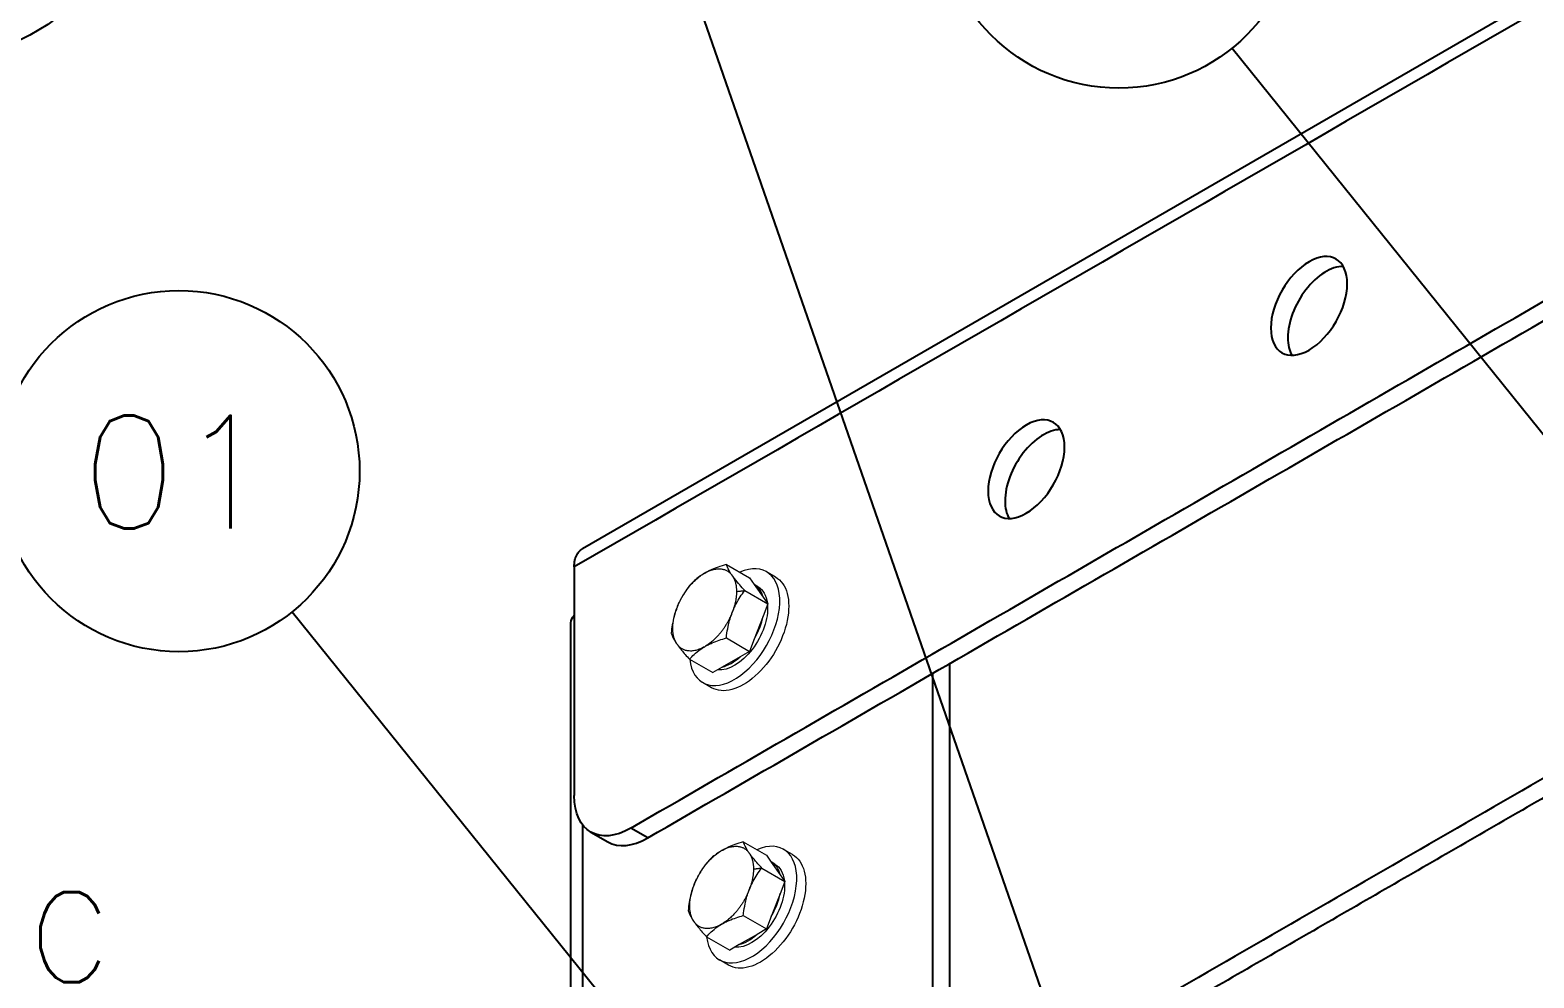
# Model space of a CAD drawing. Header units: millimetres. Extents: x 0 to 8410, y 0 to 5940.
# Drawn here: x 792.5 to 1125.6, y 5061.7 to 5271.7 of the extents above; entities that cross this region are included whole.
import ezdxf
from ezdxf.enums import TextEntityAlignment as Align

# ---------------------------------------------------------------- set-up
doc = ezdxf.new("R2010")
doc.units = ezdxf.units.MM
doc.header["$LTSCALE"] = 5
for name, color, linetype in [('DP_TUBOS', 7, 'Continuous'), ('EL4', 4, 'Continuous'), ('ER80', 3, 'Continuous'), ('GSB', 7, 'Continuous')]:
    doc.layers.add(name, color=color, linetype=linetype)
doc.styles.add('R100', font='simplex.shx', dxfattribs={"height": 2.5})
doc.styles.add('R80', font='simplex.shx', dxfattribs={"height": 2})

# ---------------------------------------------------------------- blocks, each defined once
blk = doc.blocks.new('ITEM')
at = {"layer": 'GSB'}
blk.add_circle((0, 0), 4, dxfattribs=at)

msp = doc.modelspace()

# ---------------------------------------------------------------- linework, layer by layer
at = {"color": 0, "linetype": 'Continuous', "lineweight": 0, "extrusion": (0.707107, 0.408248, 0.57735)}
for p, q in [((946.74, 5153.36), (951.88, 5150.39)), ((951.88, 5150.39), (952.93, 5148.89)), ((957.63, 5150.55), (955.64, 5151.7)), ((950.82, 5147.56), (955.95, 5144.59)), ((952.93, 5148.89), (954.9, 5146.09)), ((953.75, 5148.42), (952.98, 5148.86)), ((954.9, 5146.09), (955.95, 5144.59)), ((955.95, 5144.59), (954.9, 5141.88)), ((954.9, 5141.88), (952.93, 5136.8)), ((946.74, 5137.05), (951.88, 5134.09)), ((952.93, 5136.8), (951.88, 5134.09)), ((949.77, 5132.87), (945.83, 5130.6)), ((951.88, 5134.09), (949.77, 5132.87)), ((938.59, 5132.35), (943.73, 5129.38)), ((945.83, 5130.6), (943.73, 5129.38)), ((943.48, 5126.04), (941.49, 5127.19)), ((950.5, 5091.89), (955.63, 5088.92)), ((961.38, 5089.08), (959.4, 5090.23)), ((954.57, 5086.09), (959.71, 5083.12)), ((955.63, 5088.92), (956.68, 5087.42)), ((956.68, 5087.42), (958.66, 5084.62)), ((957.5, 5086.95), (956.74, 5087.39)), ((958.66, 5084.62), (959.71, 5083.12)), ((959.71, 5083.12), (958.66, 5080.41)), ((958.66, 5080.41), (956.68, 5075.33)), ((950.5, 5075.58), (955.63, 5072.62)), ((955.63, 5072.62), (953.53, 5071.4)), ((956.68, 5075.33), (955.63, 5072.62)), ((942.35, 5070.88), (947.48, 5067.91)), ((949.59, 5069.13), (947.48, 5067.91)), ((953.53, 5071.4), (949.59, 5069.13)), ((947.23, 5064.57), (945.24, 5065.72))]:
    msp.add_line(p, q, dxfattribs=at)
at = {"color": 0, "linetype": 'Continuous', "lineweight": 0}
for centre, major_axis, start_param, end_param in [((948.56, 5139.45), (-7.08, -12.26), -0.665164, 3.806759), ((947.8, 5139.89), (5.18, 8.98), -0.534229, 0.01063), ((947.8, 5139.89), (5.18, 8.98), -1.581426, -1.036568), ((947.8, 5139.89), (5.18, 8.98), -2.628619, -2.08377), ((952.32, 5077.98), (-7.08, -12.26), -0.665164, 3.806759), ((951.56, 5078.42), (5.18, 8.98), -0.534229, 0.01063), ((951.56, 5078.42), (5.18, 8.98), -1.581426, -1.036568), ((951.56, 5078.42), (5.18, 8.98), -2.628619, -2.08377)]:
    msp.add_ellipse(centre, major_axis=major_axis, ratio=0.57735, start_param=start_param, end_param=end_param, dxfattribs=at)
at = {"color": 0, "linetype": 'Continuous', "lineweight": 0, "extrusion": (-1.96015e-16, -4.70777e-17, -1)}
msp.add_ellipse((950.55, 5138.3), major_axis=(7.08, 12.26), ratio=0.57735, start_param=0, end_param=3.141593, dxfattribs=at)
at = {"color": 0, "linetype": 'Continuous', "lineweight": 0, "extrusion": (2.77556e-17, -4.80741e-17, -1)}
msp.add_ellipse((948.56, 5139.45), major_axis=(5.18, 8.98), ratio=0.57735, start_param=0, end_param=0.65139, dxfattribs=at)
at = {"color": 0, "linetype": 'Continuous', "lineweight": 0, "extrusion": (-1.20185e-16, -2.67592e-17, -1)}
msp.add_ellipse((948.56, 5139.45), major_axis=(-5.18, -8.98), ratio=0.57735, start_param=-2.440065, end_param=-0.248212, dxfattribs=at)
at = {"color": 0, "linetype": 'Continuous', "lineweight": 0, "extrusion": (-4.0637e-17, 5.55112e-17, -1)}
for centre, major_axis, end_param in [((954.31, 5076.83), (7.08, 12.26), 3.141593), ((952.32, 5077.98), (5.18, 8.98), 0.65139)]:
    msp.add_ellipse(centre, major_axis=major_axis, ratio=0.57735, start_param=0, end_param=end_param, dxfattribs=at)
at = {"color": 0, "linetype": 'Continuous', "lineweight": 0, "extrusion": (-1.68259e-16, 9.9638e-19, -1)}
msp.add_ellipse((952.32, 5077.98), major_axis=(-5.18, -8.98), ratio=0.57735, start_param=-2.440065, end_param=-0.248212, dxfattribs=at)
at = {"color": 0, "linetype": 'Continuous', "lineweight": 0}
for points, knots in [([(946.74, 5153.36), (946.57, 5153.31), (946.4, 5153.26), (945.63, 5153.02), (945.03, 5152.82), (943.71, 5152.32), (943.01, 5152.01), (942.28, 5151.62), (942.21, 5151.58), (942.1, 5151.51), (942.06, 5151.49), (941.99, 5151.45), (941.96, 5151.44), (941.94, 5151.42), (941.94, 5151.42), (941.94, 5151.42)], [0, 0, 0, 0, 0.323963, 0.323963, 1.480543, 1.480543, 2.998506, 2.998506, 3.166623, 3.166623, 3.258749, 3.258749, 3.323526, 3.323526, 3.323893, 3.323893, 3.323893, 3.323893]), ([(948.05, 5150.88), (948.05, 5150.88), (948.05, 5150.88), (948.03, 5150.9), (948.02, 5150.92), (947.99, 5150.96), (947.98, 5150.98), (947.92, 5151.06), (947.88, 5151.12), (947.79, 5151.25), (947.74, 5151.33), (947.56, 5151.62), (947.44, 5151.81), (947.06, 5152.51), (946.87, 5152.95), (946.74, 5153.36)], [3.324496, 3.324496, 3.324496, 3.324496, 3.329668, 3.329668, 3.38706, 3.38706, 3.47256, 3.47256, 3.661192, 3.661192, 3.940861, 3.940861, 4.679115, 4.679115, 6.642316, 6.642316, 6.642316, 6.642316]), ([(941.94, 5151.42), (941.91, 5151.41), (941.88, 5151.39), (941.82, 5151.35), (941.78, 5151.33), (941.67, 5151.26), (941.59, 5151.22), (941.41, 5151.1), (941.31, 5151.04), (940.95, 5150.8), (940.71, 5150.62), (939.75, 5149.88), (939.13, 5149.27), (938.59, 5148.65)], [3.323893, 3.323893, 3.323893, 3.323893, 3.38818, 3.38818, 3.479685, 3.479685, 3.665343, 3.665343, 3.930406, 3.930406, 4.586158, 4.586158, 6.642972, 6.642972, 6.642972, 6.642972]), ([(950.82, 5147.56), (950.71, 5147.67), (950.61, 5147.78), (950.14, 5148.3), (949.78, 5148.7), (949, 5149.63), (948.59, 5150.13), (948.2, 5150.66), (948.17, 5150.71), (948.11, 5150.79), (948.1, 5150.81), (948.07, 5150.85), (948.06, 5150.86), (948.05, 5150.88)], [0, 0, 0, 0, 0.312472, 0.312472, 1.463161, 1.463161, 3.029325, 3.029325, 3.19793, 3.19793, 3.274607, 3.274607, 3.324496, 3.324496, 3.324496, 3.324496]), ([(938.59, 5148.65), (938.49, 5148.51), (938.38, 5148.38), (937.91, 5147.73), (937.56, 5147.2), (936.77, 5145.9), (936.37, 5145.12), (935.98, 5144.2), (935.94, 5144.11), (935.89, 5143.98), (935.87, 5143.94), (935.84, 5143.87), (935.83, 5143.84), (935.82, 5143.82)], [0, 0, 0, 0, 0.312543, 0.312543, 1.464039, 1.464039, 3.029126, 3.029126, 3.200716, 3.200716, 3.275956, 3.275956, 3.324483, 3.324483, 3.324483, 3.324483]), ([(948.05, 5142.73), (948.05, 5142.73), (948.05, 5142.73), (948.07, 5142.77), (948.08, 5142.8), (948.11, 5142.88), (948.13, 5142.93), (948.17, 5143.03), (948.19, 5143.09), (948.29, 5143.31), (948.36, 5143.47), (948.58, 5143.97), (948.75, 5144.3), (949.48, 5145.68), (950.12, 5146.65), (950.82, 5147.56)], [3.324483, 3.324483, 3.324483, 3.324483, 3.331311, 3.331311, 3.389264, 3.389264, 3.477353, 3.477353, 3.586561, 3.586561, 3.893067, 3.893067, 4.540676, 4.540676, 6.643965, 6.643965, 6.643965, 6.643965]), ([(935.82, 5143.82), (935.82, 5143.81), (935.82, 5143.81), (935.81, 5143.78), (935.79, 5143.74), (935.76, 5143.67), (935.75, 5143.62), (935.71, 5143.51), (935.69, 5143.45), (935.6, 5143.22), (935.55, 5143.06), (935.37, 5142.53), (935.27, 5142.16), (934.86, 5140.6), (934.65, 5139.38), (934.51, 5138.15)], [3.324483, 3.324483, 3.324483, 3.324483, 3.331311, 3.331311, 3.389264, 3.389264, 3.477353, 3.477353, 3.586561, 3.586561, 3.893067, 3.893067, 4.540676, 4.540676, 6.643965, 6.643965, 6.643965, 6.643965]), ([(946.74, 5137.05), (946.76, 5137.24), (946.78, 5137.42), (946.89, 5138.28), (947, 5138.95), (947.33, 5140.51), (947.57, 5141.39), (947.9, 5142.34), (947.94, 5142.43), (947.99, 5142.57), (948, 5142.61), (948.03, 5142.67), (948.04, 5142.7), (948.05, 5142.73)], [0, 0, 0, 0, 0.312543, 0.312543, 1.464039, 1.464039, 3.029126, 3.029126, 3.200716, 3.200716, 3.275956, 3.275956, 3.324483, 3.324483, 3.324483, 3.324483]), ([(934.51, 5138.15), (934.53, 5138.08), (934.56, 5138.02), (934.67, 5137.71), (934.78, 5137.45), (935.1, 5136.79), (935.34, 5136.38), (935.68, 5135.88), (935.71, 5135.83), (935.76, 5135.76), (935.78, 5135.73), (935.8, 5135.7), (935.81, 5135.68), (935.82, 5135.67)], [0, 0, 0, 0, 0.312471, 0.312471, 1.46316, 1.46316, 3.029324, 3.029324, 3.19793, 3.19793, 3.274606, 3.274606, 3.324496, 3.324496, 3.324496, 3.324496]), ([(941.94, 5135.12), (941.96, 5135.14), (941.99, 5135.15), (942.06, 5135.19), (942.09, 5135.21), (942.21, 5135.28), (942.29, 5135.32), (942.49, 5135.43), (942.61, 5135.49), (943.02, 5135.69), (943.32, 5135.83), (944.61, 5136.39), (945.66, 5136.74), (946.74, 5137.05)], [3.323893, 3.323893, 3.323893, 3.323893, 3.38818, 3.38818, 3.479685, 3.479685, 3.665343, 3.665343, 3.930406, 3.930406, 4.586158, 4.586158, 6.642972, 6.642972, 6.642972, 6.642972]), ([(935.82, 5135.67), (935.82, 5135.67), (935.83, 5135.66), (935.84, 5135.65), (935.85, 5135.63), (935.88, 5135.59), (935.9, 5135.56), (935.96, 5135.48), (936, 5135.42), (936.11, 5135.28), (936.17, 5135.19), (936.41, 5134.87), (936.6, 5134.63), (937.33, 5133.74), (937.94, 5133.05), (938.59, 5132.35)], [3.324496, 3.324496, 3.324496, 3.324496, 3.329667, 3.329667, 3.38706, 3.38706, 3.472559, 3.472559, 3.661191, 3.661191, 3.94086, 3.94086, 4.679114, 4.679114, 6.642316, 6.642316, 6.642316, 6.642316]), ([(938.59, 5132.35), (938.68, 5132.45), (938.76, 5132.55), (939.17, 5132.99), (939.51, 5133.33), (940.38, 5134.09), (940.93, 5134.5), (941.6, 5134.92), (941.67, 5134.97), (941.78, 5135.03), (941.82, 5135.05), (941.88, 5135.09), (941.91, 5135.11), (941.94, 5135.12), (941.94, 5135.12), (941.94, 5135.12)], [0, 0, 0, 0, 0.323963, 0.323963, 1.480543, 1.480543, 2.998506, 2.998506, 3.166623, 3.166623, 3.258749, 3.258749, 3.323526, 3.323526, 3.323893, 3.323893, 3.323893, 3.323893]), ([(945.69, 5089.95), (945.67, 5089.94), (945.64, 5089.92), (945.57, 5089.88), (945.54, 5089.86), (945.42, 5089.79), (945.35, 5089.75), (945.17, 5089.63), (945.06, 5089.57), (944.71, 5089.33), (944.46, 5089.15), (943.5, 5088.41), (942.89, 5087.8), (942.35, 5087.18)], [3.323893, 3.323893, 3.323893, 3.323893, 3.38818, 3.38818, 3.479685, 3.479685, 3.665343, 3.665343, 3.930406, 3.930406, 4.586158, 4.586158, 6.642972, 6.642972, 6.642972, 6.642972]), ([(950.5, 5091.89), (950.33, 5091.84), (950.16, 5091.79), (949.38, 5091.55), (948.79, 5091.35), (947.47, 5090.85), (946.77, 5090.54), (946.04, 5090.15), (945.96, 5090.11), (945.85, 5090.04), (945.81, 5090.02), (945.75, 5089.98), (945.72, 5089.97), (945.69, 5089.95), (945.69, 5089.95), (945.69, 5089.95)], [0, 0, 0, 0, 0.323963, 0.323963, 1.480543, 1.480543, 2.998506, 2.998506, 3.166623, 3.166623, 3.258749, 3.258749, 3.323526, 3.323526, 3.323893, 3.323893, 3.323893, 3.323893]), ([(951.81, 5089.41), (951.81, 5089.41), (951.8, 5089.41), (951.79, 5089.43), (951.78, 5089.45), (951.75, 5089.49), (951.73, 5089.51), (951.68, 5089.59), (951.64, 5089.65), (951.55, 5089.78), (951.5, 5089.86), (951.32, 5090.15), (951.2, 5090.34), (950.81, 5091.04), (950.63, 5091.48), (950.5, 5091.89)], [3.324496, 3.324496, 3.324496, 3.324496, 3.329668, 3.329668, 3.38706, 3.38706, 3.47256, 3.47256, 3.661192, 3.661192, 3.940861, 3.940861, 4.679115, 4.679115, 6.642316, 6.642316, 6.642316, 6.642316]), ([(954.57, 5086.09), (954.47, 5086.2), (954.37, 5086.31), (953.89, 5086.83), (953.54, 5087.23), (952.75, 5088.16), (952.35, 5088.66), (951.96, 5089.19), (951.92, 5089.24), (951.87, 5089.32), (951.85, 5089.34), (951.83, 5089.38), (951.82, 5089.39), (951.81, 5089.41)], [0, 0, 0, 0, 0.312472, 0.312472, 1.463161, 1.463161, 3.029325, 3.029325, 3.19793, 3.19793, 3.274607, 3.274607, 3.324496, 3.324496, 3.324496, 3.324496]), ([(942.35, 5087.18), (942.24, 5087.04), (942.14, 5086.91), (941.67, 5086.26), (941.31, 5085.73), (940.53, 5084.43), (940.12, 5083.65), (939.73, 5082.73), (939.7, 5082.64), (939.64, 5082.51), (939.63, 5082.47), (939.6, 5082.4), (939.59, 5082.37), (939.58, 5082.35)], [0, 0, 0, 0, 0.312543, 0.312543, 1.464039, 1.464039, 3.029126, 3.029126, 3.200716, 3.200716, 3.275956, 3.275956, 3.324483, 3.324483, 3.324483, 3.324483]), ([(951.81, 5081.26), (951.81, 5081.26), (951.81, 5081.26), (951.82, 5081.3), (951.83, 5081.33), (951.87, 5081.41), (951.88, 5081.46), (951.93, 5081.56), (951.95, 5081.62), (952.04, 5081.84), (952.11, 5082), (952.34, 5082.5), (952.5, 5082.83), (953.23, 5084.21), (953.88, 5085.18), (954.57, 5086.09)], [3.324483, 3.324483, 3.324483, 3.324483, 3.331311, 3.331311, 3.389264, 3.389264, 3.477353, 3.477353, 3.586561, 3.586561, 3.893067, 3.893067, 4.540676, 4.540676, 6.643965, 6.643965, 6.643965, 6.643965]), ([(939.58, 5082.35), (939.58, 5082.34), (939.58, 5082.34), (939.56, 5082.31), (939.55, 5082.27), (939.52, 5082.2), (939.5, 5082.15), (939.46, 5082.04), (939.44, 5081.98), (939.36, 5081.75), (939.3, 5081.59), (939.13, 5081.06), (939.02, 5080.69), (938.61, 5079.13), (938.41, 5077.91), (938.27, 5076.68)], [3.324483, 3.324483, 3.324483, 3.324483, 3.331311, 3.331311, 3.389264, 3.389264, 3.477353, 3.477353, 3.586561, 3.586561, 3.893067, 3.893067, 4.540676, 4.540676, 6.643965, 6.643965, 6.643965, 6.643965]), ([(950.5, 5075.58), (950.52, 5075.77), (950.54, 5075.95), (950.65, 5076.81), (950.76, 5077.48), (951.09, 5079.04), (951.32, 5079.92), (951.66, 5080.87), (951.69, 5080.96), (951.74, 5081.1), (951.76, 5081.14), (951.79, 5081.2), (951.8, 5081.23), (951.81, 5081.26)], [0, 0, 0, 0, 0.312543, 0.312543, 1.464039, 1.464039, 3.029126, 3.029126, 3.200716, 3.200716, 3.275956, 3.275956, 3.324483, 3.324483, 3.324483, 3.324483]), ([(938.27, 5076.68), (938.29, 5076.61), (938.31, 5076.55), (938.42, 5076.24), (938.53, 5075.98), (938.86, 5075.32), (939.1, 5074.91), (939.43, 5074.41), (939.47, 5074.36), (939.52, 5074.29), (939.53, 5074.26), (939.56, 5074.23), (939.57, 5074.21), (939.58, 5074.2)], [0, 0, 0, 0, 0.312471, 0.312471, 1.46316, 1.46316, 3.029324, 3.029324, 3.19793, 3.19793, 3.274606, 3.274606, 3.324496, 3.324496, 3.324496, 3.324496]), ([(939.58, 5074.2), (939.58, 5074.2), (939.58, 5074.19), (939.6, 5074.18), (939.61, 5074.16), (939.64, 5074.12), (939.66, 5074.09), (939.72, 5074.01), (939.76, 5073.95), (939.86, 5073.81), (939.93, 5073.72), (940.17, 5073.4), (940.36, 5073.16), (941.09, 5072.27), (941.7, 5071.58), (942.35, 5070.88)], [3.324496, 3.324496, 3.324496, 3.324496, 3.329667, 3.329667, 3.38706, 3.38706, 3.472559, 3.472559, 3.661191, 3.661191, 3.94086, 3.94086, 4.679114, 4.679114, 6.642316, 6.642316, 6.642316, 6.642316]), ([(942.35, 5070.88), (942.43, 5070.98), (942.52, 5071.07), (942.93, 5071.52), (943.27, 5071.86), (944.14, 5072.62), (944.68, 5073.03), (945.36, 5073.45), (945.43, 5073.5), (945.54, 5073.56), (945.57, 5073.58), (945.64, 5073.62), (945.67, 5073.64), (945.69, 5073.65), (945.69, 5073.65), (945.69, 5073.65)], [0, 0, 0, 0, 0.323963, 0.323963, 1.480543, 1.480543, 2.998506, 2.998506, 3.166623, 3.166623, 3.258749, 3.258749, 3.323526, 3.323526, 3.323893, 3.323893, 3.323893, 3.323893]), ([(945.69, 5073.65), (945.72, 5073.67), (945.75, 5073.68), (945.81, 5073.72), (945.85, 5073.74), (945.97, 5073.81), (946.05, 5073.85), (946.25, 5073.96), (946.36, 5074.02), (946.77, 5074.22), (947.08, 5074.36), (948.36, 5074.92), (949.41, 5075.27), (950.5, 5075.58)], [3.323893, 3.323893, 3.323893, 3.323893, 3.38818, 3.38818, 3.479685, 3.479685, 3.665343, 3.665343, 3.930406, 3.930406, 4.586158, 4.586158, 6.642972, 6.642972, 6.642972, 6.642972])]:
    msp.add_open_spline(points, degree=3, knots=knots, dxfattribs=at)
for points, weights in [([(941.94, 5151.42), (946.01, 5153.78), (948.05, 5150.88)], [1, 0.807007203691, 0.868347502413]), ([(935.82, 5143.82), (937.86, 5149.07), (941.94, 5151.42)], [0.868347502413, 0.807007203691, 1]), ([(948.05, 5150.88), (948.99, 5149.53), (948.99, 5147.35)], [0.868347502413, 0.900099577495, 1]), ([(948.99, 5147.35), (948.99, 5145.16), (948.05, 5142.73)], [1, 0.900099577495, 0.868347502413]), ([(934.88, 5139.2), (934.88, 5141.38), (935.82, 5143.82)], [1, 0.900099577495, 0.868347502413]), ([(948.05, 5142.73), (946.01, 5137.47), (941.94, 5135.12)], [0.868347502413, 0.807007203691, 1]), ([(935.82, 5135.67), (934.88, 5137.01), (934.88, 5139.2)], [0.868347502413, 0.900099577495, 1]), ([(941.94, 5135.12), (937.86, 5132.77), (935.82, 5135.67)], [1, 0.807007203691, 0.868347502413]), ([(939.58, 5082.35), (941.62, 5087.6), (945.69, 5089.95)], [0.868347502413, 0.807007203691, 1]), ([(945.69, 5089.95), (949.77, 5092.31), (951.81, 5089.41)], [1, 0.807007203691, 0.868347502413]), ([(951.81, 5089.41), (952.75, 5088.06), (952.75, 5085.88)], [0.868347502413, 0.900099577495, 1]), ([(952.75, 5085.88), (952.75, 5083.69), (951.81, 5081.26)], [1, 0.900099577495, 0.868347502413]), ([(938.63, 5077.73), (938.63, 5079.91), (939.58, 5082.35)], [1, 0.900099577495, 0.868347502413]), ([(951.81, 5081.26), (949.77, 5076), (945.69, 5073.65)], [0.868347502413, 0.807007203691, 1]), ([(939.58, 5074.2), (938.63, 5075.54), (938.63, 5077.73)], [0.868347502413, 0.900099577495, 1]), ([(945.69, 5073.65), (941.62, 5071.3), (939.58, 5074.2)], [1, 0.807007203691, 0.868347502413])]:
    msp.add_rational_spline(points, weights, degree=2, dxfattribs=at)
for points in [[(948.99, 5147.35), (950.82, 5147.56)], [(952.75, 5085.88), (954.57, 5086.09)]]:
    msp.add_open_spline(points, degree=1, dxfattribs=at)
at = {"layer": 'DP_TUBOS'}
for p, q in [((928.36, 5312.75), (1061.06, 4930.75)), ((1058.77, 5267.7), (1137.9, 5169.44)), ((850.6, 5142.86), (929.74, 5044.6))]:
    msp.add_line(p, q, dxfattribs=at)
msp.add_circle((769.64, 5312.75), 47.96, dxfattribs=at)
at = {"layer": 'EL4', "extrusion": (0.707107, 0.408248, 0.57735)}
for p, q in [((1490.88, 5489.39), (914.87, 5156.83)), ((912.27, 4839.07), (912.27, 5139.98)), ((916.71, 5094.05), (920.47, 5091.89)), ((929.32, 5092.76), (925.57, 5094.93))]:
    msp.add_line(p, q, dxfattribs=at)
at = {"layer": 'EL4', "extrusion": (-8.87111e-17, 8.32667e-17, -1)}
msp.add_ellipse((1075.79, 5210.61), major_axis=(-5.99, -10.37), ratio=0.57735, start_param=-5.497787, end_param=0.785398, dxfattribs=at)
at = {"layer": 'EL4'}
for centre, major_axis, start_param, end_param in [((1079.55, 5208.44), (5.99, 10.37), 0.319196, 2.356194), ((1079.55, 5208.44), (-5.99, -10.37), -0.785398, -0.319196), ((1016.93, 5172.28), (5.99, 10.37), 0.319196, 2.356194), ((1016.93, 5172.28), (-5.99, -10.37), -0.785398, -0.319196), ((929.32, 5107.22), (-8.85, -15.34), 0, 0.785398)]:
    msp.add_ellipse(centre, major_axis=major_axis, ratio=0.57735, start_param=start_param, end_param=end_param, dxfattribs=at)
at = {"layer": 'EL4', "extrusion": (-6.09555e-17, 1.31341e-16, -1)}
msp.add_ellipse((1013.17, 5174.45), major_axis=(-5.99, -10.37), ratio=0.57735, start_param=-5.497787, end_param=0.785398, dxfattribs=at)
at = {"layer": 'EL4', "extrusion": (-3.36518e-16, 9.81409e-17, -1)}
msp.add_ellipse((925.57, 5109.39), major_axis=(-8.85, -15.34), ratio=0.57735, start_param=-0.785398, end_param=0.785398, dxfattribs=at)
at = {"layer": 'EL4'}
for points, degree in [([(1489.05, 5485.34), (1297.05, 5374.48), (1105.04, 5263.63), (913.04, 5152.78)], 3), ([(925.57, 5094.93), (1476.52, 5413.03)], 1), ([(929.32, 5092.76), (1480.28, 5410.86)], 1), ([(913.04, 5152.78), (913.04, 5102.16)], 1), ([(1216.66, 5153), (947.34, 4997.5)], 1), ([(1212.91, 5155.17), (951.03, 5003.97)], 1), ([(992.49, 5058.42), (992.49, 5129.23)], 1), ([(996.25, 5056.25), (996.25, 5131.4)], 1), ([(914.86, 5095.71), (914.86, 5012.39), (914.86, 4929.07), (914.86, 4845.75)], 3)]:
    msp.add_open_spline(points, degree=degree, dxfattribs=at)
for points, knots in [([(913.04, 5152.78), (913.04, 5153.32), (913.2, 5154.85), (913.93, 5156.18), (914.71, 5156.74), (914.87, 5156.83)], [-1, -1, -1, -1, -0.8571429, -0.5714286, -0.5005361, -0.5005361, -0.5005361, -0.5005361]), ([(912.27, 5139.98), (912.27, 5140.55), (912.48, 5141.27), (912.94, 5141.94), (913.04, 5142.08)], [-0.5005361, -0.5005361, -0.5005361, -0.5005361, -0.2857143, -0.2316689, -0.2316689, -0.2316689, -0.2316689])]:
    msp.add_open_spline(points, degree=3, knots=knots, dxfattribs=at)

# ---------------------------------------------------------------- block references
at = {"layer": 'GSB'}
ref = msp.add_blockref('ITEM', (1033.68, 5298.85), dxfattribs=dict(at, xscale=10, yscale=10, zscale=10))
ref.add_attrib('1', '04', dxfattribs={"color": 3, "height": 25, "style": 'R100'}).set_placement((1033.34, 5298.64), align=Align.MIDDLE_CENTER)
ref = msp.add_blockref('ITEM', (825.51, 5174.01), dxfattribs=dict(at, xscale=10, yscale=10, zscale=10))
ref.add_attrib('1', '01', dxfattribs={"color": 3, "height": 25, "style": 'R100'}).set_placement((825.17, 5173.8), align=Align.MIDDLE_CENTER)

# ---------------------------------------------------------------- texts
at = {"layer": 'ER80', "insert": (810.3, 5080.78), "char_height": 20, "width": 370.6822, "attachment_point": 3, "style": 'R80', "bg_fill": 3, "box_fill_scale": 1.5, "bg_fill_color": 256, "bg_fill_transparency": 0}
msp.add_mtext('iSDR-C\\PSCANNING DYNAMIC RADAR', dxfattribs=at)

doc.saveas('drawing.dxf')
